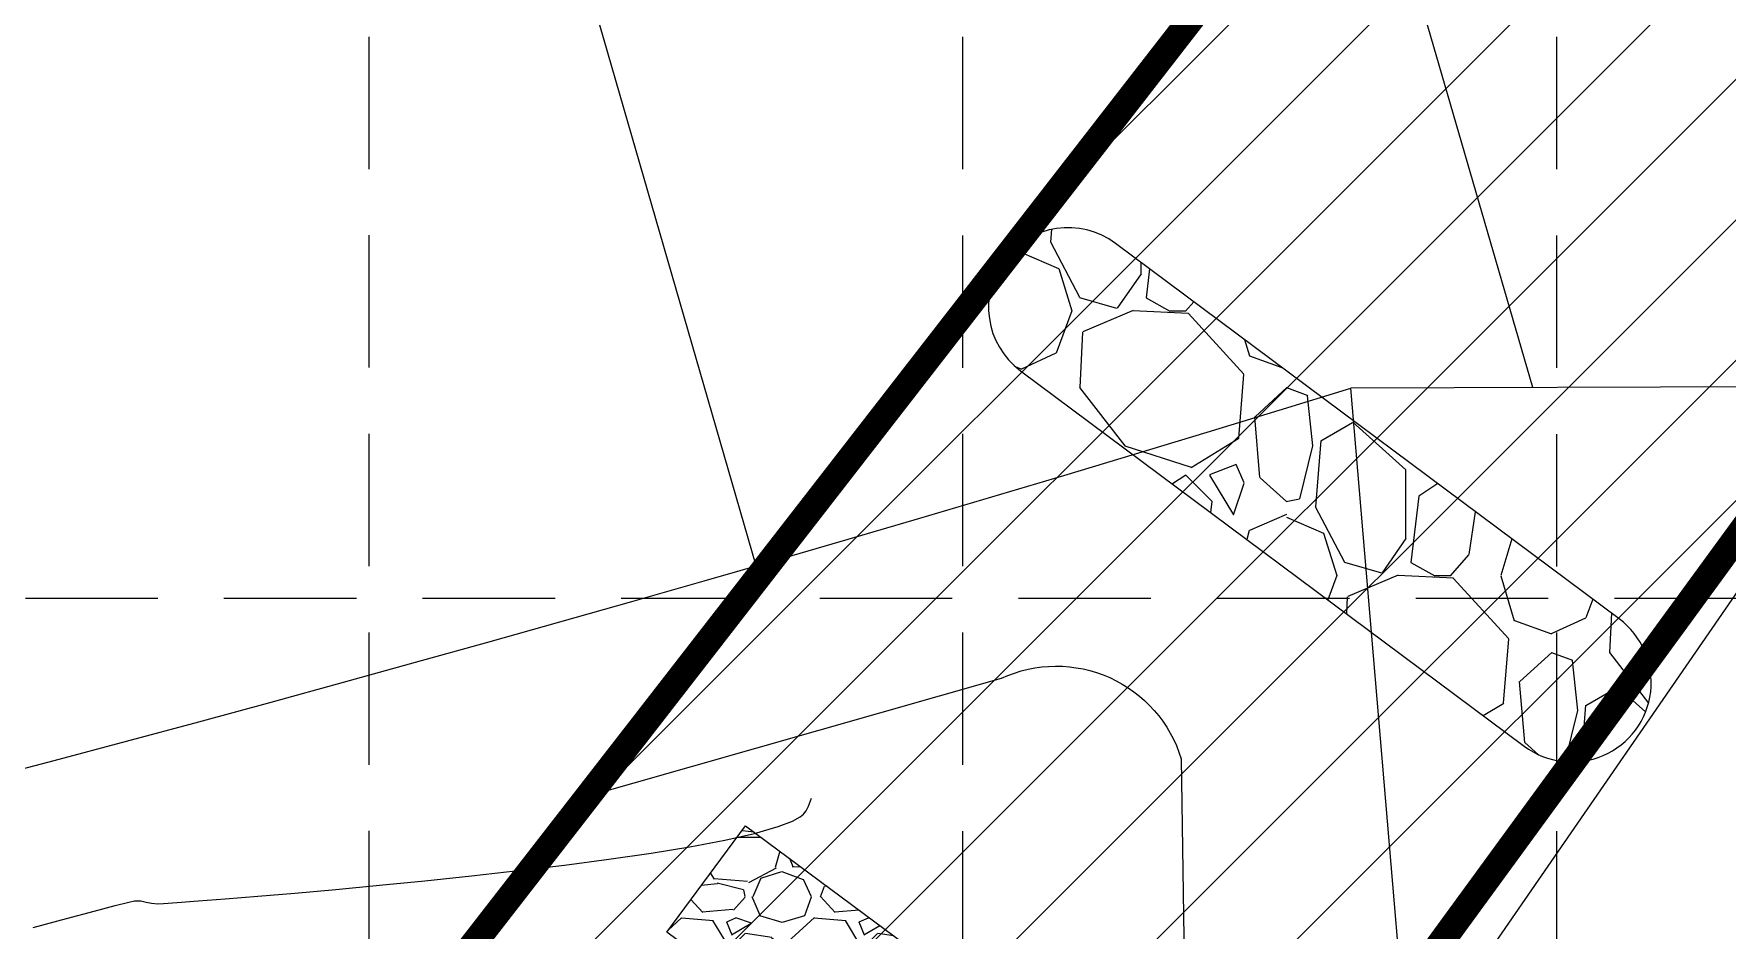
# Model space of a CAD drawing. Extents: x 2138193 to 2139991, y 332071 to 334944.
# Drawn here: x 2139335.3 to 2139463.2, y 332989.2 to 333056.9 of the extents above; entities that cross this region are included whole.
import ezdxf

# ---------------------------------------------------------------- set-up
doc = ezdxf.new("R2010")
doc.units = 0
doc.header["$LTSCALE"] = 100
doc.header["$MEASUREMENT"] = 0
doc.linetypes.add('DASHED', pattern=[0.75, 0.5, -0.25])
doc.linetypes.add('HIDDEN', pattern=[0.375, 0.25, -0.125])
for name, color, linetype in [('C-EROS-HTCH-OL', 250, 'Continuous'), ('CONTOURS', 35, 'Continuous'), ('GRID', 254, 'DASHED'), ('STORM', 5, 'Continuous'), ('V-PROP-RWAY-N', 4, 'Continuous'), ('V-PROP-SUBD-N', 7, 'Continuous')]:
    doc.layers.add(name, color=color, linetype=linetype)
pattern_1 = [(138.0128, (2138349.763457554, 335421.4777326935), (-180.0000265232037, 159.9999643685489), [2.690719995381809, -266.3817595427982]), (94.96969999999993, (2138347.763457558, 335423.2777326904), (19.99982610581448, -240.000020618431), [4.617359992075038, -457.118499215429]), (42.51039999999998, (2138347.363457558, 335427.8777326826), (-220.0001730998288, -199.9998140236685), [3.255759994412008, -322.3206394467881]), (177.2737, (2138342.363457567, 335435.6777326692), (400.0000052129332, -19.99992032021721), [4.204759992783201, -416.271159285537]), (202.8337, (2138338.163457574, 335435.8777326688), (239.999927823634, 100.0001979371084), [4.123099992923358, -408.1874592994114]), (267.2737, (2138334.363457581, 335434.2777326716), (19.99992032021724, 400.0000052129332), [4.204759992783201, -416.271159285537]), (307.6942, (2138334.163457581, 335430.0777326788), (-199.9998077599428, 260.0001464661108), [5.560579990456153, -550.4969790551598]), (342.2553, (2138337.563457575, 335425.6777326863), (439.9999238695941, -140.0002150138203), [5.249759990989624, -519.7264191079723]), (31.42959999999998, (2138342.563457567, 335424.0777326891), (259.999900283603, 160.0001644089125), [4.21899999275876, -417.6814592831165]), (85.23639999999999, (2138346.16345756, 335426.2777326853), (-19.99983061889873, -220.0000185487968), [4.816639991733004, -236.0152595949174]), (132.3974, (2138346.56345756, 335431.0777326771), (-219.9998412626878, 240.0001466095428), [6.228959989308985, -616.6674989415887]), (48.81409999999998, (2138342.163457567, 335415.8777327032), (119.9999460608944, 140.0000586958265), [2.126019996351026, -210.4768796387501]), (81.4692, (2138343.563457565, 335417.4777327004), (-40.00015813214197, -259.9999652500541), [4.04473999305785, -400.4302193127255]), (135, (2138344.163457564, 335421.4777326935), (-20.00000615465223, 6.813669678150036e-15), [2.828419995145468, -25.45583995630911]), (113.1985999999999, (2138346.56345756, 335422.8777326912), (40.0000264366434, -99.99999444170749), [1.523159997385739, -150.7922997411891]), (201.8014, (2138345.963457561, 335424.2777326888), (60.00000535723498, 19.99999817568616), [2.154059996302899, -105.5492398188416]), (300.9638, (2138343.963457564, 335423.4777326901), (40.00004960216094, -59.99996034277962), [3.498579993995246, -113.1204598058468]), (71.5651, (2138345.763457561, 335420.4777326953), (-19.99996803012741, -40.0000086232056), [2.529819995657967, -60.71573989579112]), (286.3895, (2138345.963457561, 335435.8777326688), (59.99985409337921, -200.0000436249711), [3.543999993917289, -350.85689939781]), (340.3462, (2138346.963457559, 335432.4777326747), (-220.0000423345295, 79.99990481012787), [2.973219994896942, -294.3481594947984]), (203.1986, (2138349.763457554, 335420.4777326953), (99.99999444170749, 40.0000264366434), [3.046299994771513, -149.2691597438033]), (253.6105, (2138346.963457559, 335419.2777326973), (59.99985409337933, 200.000043624971), [3.543999993917289, -350.8568993978101]), (249.444, (2138333.563457582, 335435.8777326688), (39.99991985977823, 100.0000367192144), [3.417599994134235, -167.4624797125774]), (204.7751, (2138332.363457584, 335432.6777326743), (220.0000680591874, 99.99984361326959), [2.863559995085156, -283.4928595134298]), (336.8013999999999, (2138329.763457588, 335420.2777326956), (99.99999444170747, -40.00002643664345), [3.046299994771513, -149.2691597438033]), (287.354, (2138332.563457584, 335419.0777326977), (-79.9998899078753, 260.0000399356882), [3.352619994245763, -331.9084794303321]), (339.444, (2138329.763457588, 335430.0777326788), (-100.0000367192143, 39.99991985977828), [1.708799997067118, -169.1712797096445]), (11.30989999999997, (2138329.763457588, 335421.4777326935), (80.0000149073118, 19.99995260890537), [1.019799998249676, -100.9605798267173]), (75.96379999999999, (2138330.763457587, 335421.6777326932), (-19.99996111289818, -60.00001081681435), [4.123099992923358, -78.33899986554361]), (96.00899999999996, (2138331.763457585, 335425.6777326863), (19.99998631531001, -199.9999946748528), [3.820999993441864, -378.2784593507455]), (213.6901, (2138342.163457567, 335423.4777326901), (39.99999108676962, 20.00002665581696), [2.884439995049319, -69.22657988118362]), (263.1572, (2138339.763457572, 335421.8777326929), (-40.0001598898414, -339.9999867260153), [5.035879991356716, -498.5512591443164]), (330.9454, (2138339.163457572, 335416.8777327015), (-140.0000074511061, 80.00000040667842), [2.059119996465849, -203.8534796501181]), (360, (2138340.963457569, 335415.8777327032), (19.9999999656732, 19.99999996567319), [1.199999997940391, -18.7999999677328]), (30.25639999999997, (2138332.363457584, 335426.0777326857), (-140.000048876807, -79.9998975987468), [2.778479995231182, -275.0703995278855]), (318.0128, (2138334.76345758, 335427.4777326832), (180.0000265232037, -159.9999643685489), [5.381439990763617, -263.6910395474164]), (270, (2138338.763457573, 335423.8777326894), (19.99999996567319, -19.9999999656732), [5.199999991075031, -14.79999997459816]), (235.3048, (2138338.763457573, 335418.6777326984), (140.0001719516012, 199.9998848364826), [3.162279994572451, -313.0654794626731]), (164.0546, (2138336.963457576, 335416.0777327028), (-80.00000239573579, 19.99999775160083), [2.912039995001948, -142.6901597550951]), (117.6459999999999, (2138334.163457581, 335416.8777327015), (-200.0001539201152, 379.9999154913826), [4.741299991862316, -469.3894791943679]), (85.42609999999999, (2138331.963457585, 335421.0777326943), (19.9998959888951, 260.0000107199942), [5.01597999139087, -496.5814791476971])]

msp = doc.modelspace()

# ---------------------------------------------------------------- hatches: boundary and pattern name
at = {"layer": 'STORM', "ltscale": 10}
h = msp.add_hatch(dxfattribs=at)
h.set_pattern_fill('ANSI31', color=5, scale=60, style=0)
h.set_pattern_definition([(45, (0, 0), (-5.303300858899106, 5.303300858899107), [])])
edge = h.paths.add_edge_path()
edge.add_line((2139356.965826118, 332973.3204316352), (2139375.279783678, 332974.804409557))
edge.add_arc((2139385.006382235, 332961.2446239621), 16.68755538930669, 21.58813019233969, 125.6523326361756, ccw=False)
edge.add_line((2139400.523351159, 332967.3845083495), (2139401.018320638, 332932.7582930489))
edge.add_line((2139401.018320638, 332932.7582930489), (2139515.82964714, 333090.0374339864))
edge.add_line((2139515.82964714, 333090.0374339864), (2139606.359574619, 333222.6863128044))
edge.add_arc((2139283.650626785, 333424.6481551938), 380.6962710527857, 327.9603173162679, 359.3774713305517)
edge.add_line((2139664.324427076, 333420.5119049816), (2139666.132974267, 333696.220639291))
edge.add_arc((2139640.27881344, 333697.586581221), 25.89021879843057, 356.9757281181566, 542.5074711574969)
edge.add_line((2139614.413383872, 333696.4538929724), (2139614.551935102, 333633.0225636208))
edge.add_line((2139614.551935102, 333633.0225636208), (2139608.34081108, 333600.4349713493))
edge.add_line((2139608.34081108, 333600.4349713493), (2139610.577006409, 333422.9933484996))
edge.add_arc((2139337.367110066, 333395.6492404335), 274.5748490040328, -35.58268498052638, 5.715393340048308, ccw=False)
edge.add_line((2139560.672421753, 333235.8803902849), (2139356.965826118, 332973.3204316352))
at = {"layer": 'STORM'}
h = msp.add_hatch(dxfattribs=at)
h.set_pattern_fill('GRAVEL', color=1, scale=19.99999996567319, angle=-90.00000000000001, style=0)
h.set_pattern_definition(pattern_1)
edge = h.paths.add_edge_path()
edge.add_line((2139455.028444594, 333012.7393919277), (2139416.98238422, 333041.1060861723))
edge.add_arc((2139413.395980348, 333036.2959191126), 5.999999989549921, 53.29222229972599, 233.2922222958288)
edge.add_line((2139409.809576476, 333031.485752053), (2139447.85563685, 333003.1190578083))
edge.add_arc((2139451.442040722, 333007.929224868), 5.999999989781599, 233.2922222958288, 413.292222299726)
h = msp.add_hatch(dxfattribs=at)
h.set_pattern_fill('GRAVEL', color=1, scale=19.99999996567319, angle=-90.00000000000001, style=0)
h.set_pattern_definition(pattern_1)
edge = h.paths.add_edge_path()
edge.add_line((2139455.028444594, 333012.7393919277), (2139416.98238422, 333041.1060861723))
edge.add_arc((2139413.395980348, 333036.2959191126), 5.999999989549921, 53.29222229972599, 233.2922222958288)
edge.add_line((2139409.809576476, 333031.485752053), (2139447.85563685, 333003.1190578083))
edge.add_arc((2139451.442040722, 333007.929224868), 5.999999989781599, 233.2922222958288, 413.292222299726)
h = msp.add_hatch(dxfattribs=at)
h.set_pattern_fill('GRAVEL', color=1, scale=10, style=0)
h.set_pattern_definition([(228.0128, (2144378.939629019, 328011.695418919), (-79.99998232158161, -90.00001341607246), [1.34536, -133.19088]), (184.9697, (2144378.039629019, 328010.695418919), (120.0000105151764, 9.99991307007052), [2.30868, -228.55925]), (132.5104, (2144375.739629019, 328010.495418919), (99.99990718346811, -110.000086738712), [1.62788, -161.16032]), (267.2737, (2144371.839629019, 328007.995418919), (9.999960177271904, 200.0000029497347), [2.10238, -208.13558]), (292.8337, (2144371.739629019, 328005.895418919), (-50.0000990543714, 119.9999641177778), [2.06155, -204.09373]), (357.2737, (2144372.539629019, 328003.995418919), (-200.0000029497347, 9.999960177271914), [2.10238, -208.13558]), (37.6942, (2144374.639629019, 328003.895418919), (-130.0000734561798, -99.9999040516053), [2.78029, -275.24849]), (72.2553, (2144376.839629019, 328005.5954189191), (70.00010762705409, 219.9999623123919), [2.62488, -259.86321]), (121.4296, (2144377.639629019, 328008.0954189191), (-80.00008234176364, 129.9999503649257), [2.1095, -208.84073]), (175.2364, (2144376.539629019, 328009.895418919), (110.0000094631959, -9.999915326612605), [2.408319999999997, -118.0076299999999]), (222.3974, (2144374.139629019, 328010.0954189191), (-120.0000735107323, -109.9999208201412), [3.11448, -308.33375]), (138.8141, (2144381.739629019, 328007.895418919), (-70.00002946805715, 59.99997313342756), [1.06301, -105.23844]), (171.4692, (2144380.939629019, 328008.5954189191), (129.9999828481513, -20.0000791003979), [2.022369999999997, -200.2151099999998]), (225, (2144378.939629019, 328008.895418919), (-1.110223024625157e-15, -10.00000309448952), [1.41421, -12.72792]), (203.1986, (2144378.239629019, 328010.0954189191), (49.99999730667075, 20.00001325264854), [0.76158, -75.39614999999999]), (291.8014, (2144377.539629019, 328009.795418919), (-9.999999105006488, 30.0000027301077), [1.07703, -52.77462]), (30.9638, (2144377.939629019, 328008.795418919), (29.99998022287998, 20.00002483540733), [1.749289999999998, -56.56022999999995]), (161.5651, (2144379.439629019, 328009.695418919), (20.00000434592962, -9.999984032227077), [1.26491, -30.35787]), (16.38950000000001, (2144371.739629019, 328009.795418919), (100.0000219841196, 29.9999270981797), [1.772, -175.42845]), (70.3462, (2144373.439629019, 328010.295418919), (-39.99995247371746, -110.0000213560622), [1.48661, -147.17408]), (293.1986, (2144379.439629019, 328011.695418919), (-20.00001325264854, 49.99999730667075), [1.52315, -74.63458]), (343.6105, (2144380.039629019, 328010.295418919), (-100.0000219841196, 29.99992709817974), [1.771999999999998, -175.4284499999998]), (339.444, (2144371.739629019, 328003.5954189191), (-50.00001844542423, 19.99995996421584), [1.7088, -83.73124000000001]), (294.7751, (2144373.339629019, 328002.995418919), (-49.9999218924517, 110.0000342183912), [1.431779999999998, -141.7464299999998]), (66.80140000000002, (2144379.539629019, 328001.695418919), (20.00001325264855, 49.99999730667075), [1.52315, -74.63458]), (17.35400000000001, (2144380.139629019, 328003.0954189191), (-130.0000201909683, -39.99994502259118), [1.67631, -165.9542399999999]), (69.444, (2144374.639629019, 328001.695418919), (-19.99995996421587, -50.00001844542422), [0.8544, -84.58563999999998]), (101.3098999999999, (2144378.939629019, 328001.695418919), (-9.999976321616053, 40.00000752230952), [0.5098999999999996, -50.48028999999997]), (165.9638, (2144378.839629019, 328002.195418919), (30.00000545989739, -9.999980573612458), [2.06155, -39.1695]), (186.009, (2144376.839629019, 328002.695418919), (99.9999975090604, 9.999993174818414), [1.9105, -189.13923]), (303.6901, (2144377.939629019, 328007.895418919), (-10.00001334507191, 19.9999955777116), [1.44222, -34.61329]), (353.1572, (2144378.739629019, 328006.695418919), (169.9999936547855, -20.00007997924761), [2.51794, -249.27563]), (60.94540000000001, (2144381.239629019, 328006.395418919), (-40.00000027199279, -70.00000384569687), [1.02956, -101.92674]), (90, (2144381.739629019, 328007.295418919), (-9.999999999999998, 10), [0.6, -9.399999999999999]), (120.2564, (2144376.639629019, 328002.995418919), (39.99994886802694, -70.00002455854734), [1.38924, -137.5352]), (48.01279999999999, (2144375.939629019, 328004.195418919), (79.9999823215816, 90.00001341607248), [2.69072, -131.84552]), (0, (2144377.739629019, 328006.195418919), (10, 10), [2.6, -7.4]), (325.3048, (2144380.339629019, 328006.195418919), (-99.99994258987526, 70.00008609594458), [1.58114, -156.53274]), (254.0546, (2144381.639629019, 328005.295418919), (-9.999998892963811, -40.00000126652151), [1.45602, -71.34508]), (207.646, (2144381.239629019, 328003.895418919), (-189.9999580717959, -100.0000771316918), [2.37065, -234.69474]), (175.4261, (2144379.139629019, 328002.795418919), (-130.0000055831214, 9.99994801161084), [2.507989999999997, -248.2907399999998])])
h.paths.add_polyline_path([(2139383.092885711, 332989.0802623158), (2139389.054357414, 332997.1090140956), (2139421.169364533, 332973.2631272852), (2139415.20789283, 332965.2343755055)])

# ---------------------------------------------------------------- linework, layer by layer
at = {"layer": 'C-EROS-HTCH-OL'}
msp.add_lwpolyline([(2139375.949412333, 332999.0188138385), (2139408.3747936, 333008.2596087618, -0.4552963771359567), (2139421.9443445, 333002.169836321), (2139422.655098064, 332954.8915614051), (2139515.82964714, 333090.0374339864), (2139606.359574619, 333222.6863128044, 0.137948378816237), (2139664.324427076, 333420.5119049816), (2139666.132974267, 333696.220639291, 1.049477398529588), (2139614.413383872, 333696.4538929724), (2139614.551935102, 333633.0225636208), (2139608.34081108, 333600.4349713493), (2139610.577006409, 333422.9933484996, -0.1821729153080767), (2139560.672421753, 333235.8803902849)], format="xyb", close=True, dxfattribs=at)
msp.add_lwpolyline([(2139375.949412333, 332999.0188138385), (2139408.3747936, 333008.2596087618, -0.4552963771359567), (2139421.9443445, 333002.169836321), (2139422.655098064, 332954.8915614051), (2139515.82964714, 333090.0374339864), (2139606.359574619, 333222.6863128044, 0.137948378816237), (2139664.324427076, 333420.5119049816), (2139666.132974267, 333696.220639291, 1.049477398529588), (2139614.413383872, 333696.4538929724), (2139614.551935102, 333633.0225636208), (2139608.34081108, 333600.4349713493), (2139610.577006409, 333422.9933484996, -0.1821729153080767), (2139560.672421753, 333235.8803902849)], format="xyb", close=True, dxfattribs=at)
at = {"layer": 'CONTOURS', "extrusion": (0.9430198491068899, -0.3327364785989338, 0), "elevation": 1906690.039283054}
msp.add_lwpolyline([(1025878.642104837, 548), (1025879.293651579, 548)], dxfattribs=at)
at = {"layer": 'CONTOURS', "elevation": 548}
for points in [[(2139392.587653642, 332997.4666619116), (2139393.15919582, 332997.7835875855)], [(2139391.512844631, 332997.0474990783), (2139392.587653642, 332997.4666619116)], [(2139381.911799342, 332995.0506140449), (2139384.847789629, 332995.5299176504)], [(2139384.847789629, 332995.5299176504), (2139387.470395633, 332996.024064595)], [(2139378.728077306, 332994.5885011337), (2139381.911799342, 332995.0506140449)], [(2139361.39132975, 332992.6179544402), (2139364.828922453, 332992.9589035453)], [(2139364.828922453, 332992.9589035453), (2139368.347046098, 332993.3287801228)], [(2139341.440948484, 332991.0817311525), (2139342.485525995, 332991.3499578066)], [(2139342.485525995, 332991.3499578066), (2139342.913796059, 332991.4476003503)], [(2139342.913796059, 332991.4476003503), (2139343.381250943, 332991.429780426)], [(2139343.381250943, 332991.429780426), (2139343.787619764, 332991.3465518939)], [(2139343.787619764, 332991.3465518939), (2139344.195629368, 332991.2553058211)], [(2139346.133465445, 332991.3111886423), (2139347.709169198, 332991.4292784459)], [(2139335.247679402, 332989.4296912708), (2139337.758194374, 332990.1039834104)], [(2139339.843894339, 332990.6605348624), (2139341.440948484, 332991.0817311525)]]:
    msp.add_lwpolyline(points, dxfattribs=at)
at = {"layer": 'CONTOURS', "extrusion": (0.6302133356933205, -0.7764220189525141, 0), "elevation": 1089727.287776484}
msp.add_lwpolyline([(1870931.599969231, 548), (1870931.936709289, 548)], dxfattribs=at)
at = {"layer": 'CONTOURS', "extrusion": (0.7517476590290484, -0.659450875459534, 0), "elevation": 1388688.175854131}
msp.add_lwpolyline([(1661155.328007103, 548), (1661155.469454819, 548)], dxfattribs=at)
at = {"layer": 'CONTOURS', "extrusion": (0.822164223632234, -0.569250374948674, 0), "elevation": 1569373.512921213}
msp.add_lwpolyline([(1491629.686080988, 548), (1491629.867574003, 548)], dxfattribs=at)
at = {"layer": 'CONTOURS', "extrusion": (0.8816851399827483, -0.4718382285631395, 0), "elevation": 1729150.255861029}
msp.add_lwpolyline([(1303047.304418855, 548), (1303047.69171501, 548)], dxfattribs=at)
at = {"layer": 'CONTOURS', "extrusion": (0.2202735019540713, -0.9754381499289895, 0), "elevation": 146433.3444934301}
msp.add_lwpolyline([(2160190.356461467, 548), (2160192.656524449, 548)], dxfattribs=at)
at = {"layer": 'CONTOURS', "extrusion": (0.2761167349516347, -0.9611241068039281, 0), "elevation": 270670.3094640012}
msp.add_lwpolyline([(2148164.942749124, 548), (2148166.81439068, 548)], dxfattribs=at)
at = {"layer": 'CONTOURS', "extrusion": (0.1199383419303699, -0.992781342559878, 0), "elevation": -73997.24153918959}
msp.add_lwpolyline([(2163867.20258717, 548), (2163870.710134871, 548)], dxfattribs=at)
at = {"layer": 'CONTOURS', "extrusion": (0.130369462267227, -0.991465482660972, 0), "elevation": -51242.98604638583}
msp.add_lwpolyline([(2164529.093894571, 548), (2164532.488668572, 548)], dxfattribs=at)
at = {"layer": 'CONTOURS', "extrusion": (0.09367193656511828, -0.9956031178638105, 0), "elevation": -131130.3641225699}
msp.add_lwpolyline([(2161143.628885967, 548), (2161146.93483104, 548)], dxfattribs=at)
at = {"layer": 'CONTOURS', "extrusion": (0.1115153274934443, -0.9937627139986839, 0), "elevation": -92343.9923020367}
msp.add_lwpolyline([(2163158.354915455, 548), (2163161.910092158, 548)], dxfattribs=at)
at = {"layer": 'CONTOURS', "extrusion": (0.07005772924006498, -0.9975429387117758, 0), "elevation": -182295.3989595037}
msp.add_lwpolyline([(2157417.205861484, 548), (2157418.244017343, 548)], dxfattribs=at)
at = {"layer": 'CONTOURS', "extrusion": (0.07833881300717996, -0.9969267928873344, 0), "elevation": -164374.1175035861}
msp.add_lwpolyline([(2158859.203884152, 548), (2158861.260354033, 548)], dxfattribs=at)
at = {"layer": 'CONTOURS', "extrusion": (0.08177895889646017, -0.9966504913367631, 0), "elevation": -156922.4361305826}
msp.add_lwpolyline([(2159415.694349128, 548), (2159418.161556615, 548)], dxfattribs=at)
at = {"layer": 'CONTOURS', "extrusion": (0.08536720934026881, -0.9963495569173776, 0), "elevation": -149145.6958923092}
msp.add_lwpolyline([(2159969.214784902, 548), (2159972.027135878, 548)], dxfattribs=at)
at = {"layer": 'CONTOURS', "extrusion": (0.08928174027826208, -0.9960064110500921, 0), "elevation": -140656.8596381103}
msp.add_lwpolyline([(2160541.423914252, 548), (2160544.515835317, 548)], dxfattribs=at)
at = {"layer": 'CONTOURS', "extrusion": (0.2578204176889865, -0.9661928545702855, 0), "elevation": 229832.2952841059}
msp.add_lwpolyline([(2152864.503175119, 548), (2152866.661853849, 548)], dxfattribs=at)
at = {"layer": 'CONTOURS', "extrusion": (-0.08829596538662961, -0.996094283939248, 0), "elevation": -520586.1470592608}
msp.add_lwpolyline([(2101586.740292488, 548), (2101587.214521924, 548)], dxfattribs=at)
at = {"layer": 'CONTOURS', "extrusion": (0.05811796165660291, -0.9983097227478462, 0), "elevation": -208094.0145745766}
msp.add_lwpolyline([(2155081.352954051, 548), (2155081.783535654, 548)], dxfattribs=at)
at = {"layer": 'GRID', "color": 252, "linetype": 'HIDDEN', "lineweight": 0, "ltscale": 0.4}
for p, q in [((2139360.628291506, 332296.7204520851), (2139360.628291506, 334897.5322012084)), ((2139405.46706613, 332296.7134024921), (2139405.46706613, 334897.5322012084)), ((2139450.305840753, 332296.7063528991), (2139450.305840753, 334897.5322012084)), ((2138239.658925912, 333014.3036638536), (2139943.532361615, 333014.3036638536))]:
    msp.add_line(p, q, dxfattribs=at)
at = {"layer": 'STORM', "color": 5, "const_width": 2}
msp.add_lwpolyline([(2139356.965826118, 332973.3204316352), (2139375.279783678, 332974.804409557, -0.4880794115856842), (2139400.523351159, 332967.3845083495), (2139401.018320638, 332932.7582930489), (2139515.82964714, 333090.0374339864), (2139606.359574619, 333222.6863128044, 0.137948378816237), (2139664.324427076, 333420.5119049816), (2139666.132974267, 333696.220639291, 1.049477398529588), (2139614.413383872, 333696.4538929724), (2139614.551935102, 333633.0225636208), (2139608.34081108, 333600.4349713493), (2139610.577006409, 333422.9933484996, -0.1821729153080767), (2139560.672421753, 333235.8803902849)], format="xyb", close=True, dxfattribs=at)
at = {"layer": 'STORM', "color": 1, "elevation": 312.263456415984}
msp.add_lwpolyline([(2139455.028444594, 333012.7393919277), (2139416.98238422, 333041.1060861723, 0.9999999999999575), (2139409.809576476, 333031.485752053), (2139447.85563685, 333003.1190578083, 1.000000000000042)], format="xyb", close=True, dxfattribs=at)
msp.add_lwpolyline([(2139455.028444594, 333012.7393919277), (2139416.98238422, 333041.1060861723, 0.9999999999999575), (2139409.809576476, 333031.485752053), (2139447.85563685, 333003.1190578083, 1.000000000000042)], format="xyb", close=True, dxfattribs=at)
at = {"layer": 'STORM', "color": 1}
msp.add_lwpolyline([(2139383.092885711, 332989.0802623158), (2139389.054357414, 332997.1090140956), (2139421.169364533, 332973.2631272852), (2139415.20789283, 332965.2343755055)], close=True, dxfattribs=at)
at = {"layer": 'V-PROP-RWAY-N', "color": 7}
msp.add_arc((2138672.379671393, 335500.1894149316), 2465, 276.1493956372632, 287.2471374221558, dxfattribs=at)
at = {"layer": 'V-PROP-SUBD-N'}
for p, q in [((2139448.499099586, 333030.2113653403), (2139413.989920694, 333149.2561011586)), ((2139389.852807551, 333016.7528244602), (2139356.546511095, 333132.0380820447)), ((2139502.519188361, 333030.3938203958), (2139434.747024004, 333030.1649171435)), ((2139450.337771292, 332845.9984769359), (2139434.747024004, 333030.1649171435))]:
    msp.add_line(p, q, dxfattribs=at)
msp.add_arc((2138672.379671393, 335500.1894149316), 2585, 271.110485799236, 287.1527206286253, dxfattribs=at)

doc.saveas('drawing.dxf')
